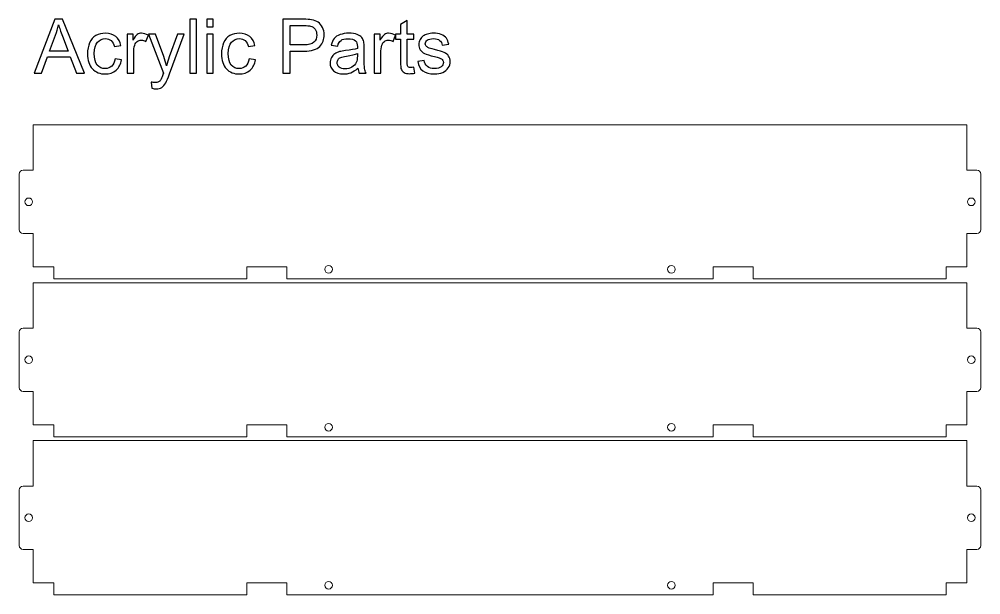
# Model space of a CAD drawing. Header units: centimetres. Extents: x -49.2 to 49.2, y -49.4 to 49.4.
# Drawn here: x 13.82 to 38.95, y -39.37 to -24.32 of the extents above; entities that cross this region are included whole.
import ezdxf

# ---------------------------------------------------------------- set-up
doc = ezdxf.new("R2010")
doc.units = ezdxf.units.CM
doc.header["$MEASUREMENT"] = 0
doc.layers.add('layer 1', color=7, linetype='Continuous')

msp = doc.modelspace()

# ---------------------------------------------------------------- linework, layer by layer
at = {"layer": 'layer 1', "color": 250}
for points, knots in [([(14.20822, -25.72961), (14.20822, -25.72961), (14.74939, -24.3189), (14.74939, -24.3189), (14.74939, -24.3189), (14.74939, -24.3189), (14.95463, -24.3189), (14.95463, -24.3189), (14.95463, -24.3189), (14.95463, -24.3189), (15.52896, -25.72961), (15.52896, -25.72961), (15.52896, -25.72961), (15.52896, -25.72961), (15.3165, -25.72961), (15.3165, -25.72961), (15.3165, -25.72961), (15.3165, -25.72961), (15.1533, -25.30206), (15.1533, -25.30206), (15.1533, -25.30206), (15.1533, -25.30206), (14.55926, -25.30206), (14.55926, -25.30206), (14.55926, -25.30206), (14.55926, -25.30206), (14.40624, -25.72961), (14.40624, -25.72961), (14.40624, -25.72961), (14.40624, -25.72961), (14.20822, -25.72961), (14.20822, -25.72961)], [0, 0, 0, 0, 0.11111111, 0.11111111, 0.11111111, 0.11111111, 0.22222222, 0.22222222, 0.22222222, 0.22222222, 0.33333333, 0.33333333, 0.33333333, 0.33333333, 0.44444444, 0.44444444, 0.44444444, 0.44444444, 0.55555556, 0.55555556, 0.55555556, 0.55555556, 0.66666667, 0.66666667, 0.66666667, 0.66666667, 0.77777778, 0.77777778, 0.77777778, 0.77777778, 1, 1, 1, 1]), ([(18.27781, -25.72961), (18.27781, -25.72961), (18.27781, -24.3189), (18.27781, -24.3189), (18.27781, -24.3189), (18.27781, -24.3189), (18.45119, -24.3189), (18.45119, -24.3189), (18.45119, -24.3189), (18.45119, -24.3189), (18.45119, -25.72961), (18.45119, -25.72961), (18.45119, -25.72961), (18.45119, -25.72961), (18.27781, -25.72961), (18.27781, -25.72961)], [0, 0, 0, 0, 0.2, 0.2, 0.2, 0.2, 0.4, 0.4, 0.4, 0.4, 0.6, 0.6, 0.6, 0.6, 1, 1, 1, 1]), ([(18.71948, -24.51592), (18.71948, -24.51592), (18.71948, -24.3189), (18.71948, -24.3189), (18.71948, -24.3189), (18.71948, -24.3189), (18.89286, -24.3189), (18.89286, -24.3189), (18.89286, -24.3189), (18.89286, -24.3189), (18.89286, -24.51592), (18.89286, -24.51592), (18.89286, -24.51592), (18.89286, -24.51592), (18.71948, -24.51592), (18.71948, -24.51592)], [0, 0, 0, 0, 0.2, 0.2, 0.2, 0.2, 0.4, 0.4, 0.4, 0.4, 0.6, 0.6, 0.6, 0.6, 1, 1, 1, 1]), ([(20.71142, -25.72961), (20.71142, -25.72961), (20.71142, -24.3189), (20.71142, -24.3189), (20.71142, -24.3189), (20.71142, -24.3189), (21.24405, -24.3189), (21.24405, -24.3189), (21.24405, -24.3189), (21.33764, -24.3189), (21.40922, -24.32349), (21.45881, -24.33236), (21.45881, -24.33236), (21.5281, -24.34385), (21.58622, -24.36585), (21.63318, -24.39804), (21.63318, -24.39804), (21.68014, -24.43055), (21.7179, -24.47586), (21.74647, -24.53398), (21.74647, -24.53398), (21.77504, -24.59211), (21.78916, -24.65614), (21.78916, -24.72609), (21.78916, -24.72609), (21.78916, -24.84562), (21.75107, -24.94708), (21.67455, -25.02984), (21.67455, -25.02984), (21.59837, -25.11292), (21.46012, -25.15429), (21.26047, -25.15429), (21.26047, -25.15429), (21.26047, -25.15429), (20.8986, -25.15429), (20.8986, -25.15429), (20.8986, -25.15429), (20.8986, -25.15429), (20.8986, -25.72961), (20.8986, -25.72961), (20.8986, -25.72961), (20.8986, -25.72961), (20.71142, -25.72961), (20.71142, -25.72961)], [0, 0, 0, 0, 0.08333333, 0.08333333, 0.08333333, 0.08333333, 0.16666667, 0.16666667, 0.16666667, 0.16666667, 0.25, 0.25, 0.25, 0.25, 0.33333333, 0.33333333, 0.33333333, 0.33333333, 0.41666667, 0.41666667, 0.41666667, 0.41666667, 0.5, 0.5, 0.5, 0.5, 0.58333333, 0.58333333, 0.58333333, 0.58333333, 0.66666667, 0.66666667, 0.66666667, 0.66666667, 0.75, 0.75, 0.75, 0.75, 0.83333333, 0.83333333, 0.83333333, 0.83333333, 1, 1, 1, 1]), ([(24.13214, -25.57494), (24.13214, -25.57494), (24.15578, -25.72797), (24.15578, -25.72797), (24.15578, -25.72797), (24.10718, -25.73815), (24.06351, -25.7434), (24.02542, -25.7434), (24.02542, -25.7434), (23.9627, -25.7434), (23.9141, -25.73355), (23.87929, -25.71352), (23.87929, -25.71352), (23.84481, -25.69349), (23.82051, -25.66755), (23.80639, -25.63504), (23.80639, -25.63504), (23.79227, -25.60253), (23.78537, -25.53422), (23.78537, -25.43013), (23.78537, -25.43013), (23.78537, -25.43013), (23.78537, -24.84102), (23.78537, -24.84102), (23.78537, -24.84102), (23.78537, -24.84102), (23.6573, -24.84102), (23.6573, -24.84102), (23.6573, -24.84102), (23.6573, -24.84102), (23.6573, -24.70704), (23.6573, -24.70704), (23.6573, -24.70704), (23.6573, -24.70704), (23.78537, -24.70704), (23.78537, -24.70704), (23.78537, -24.70704), (23.78537, -24.70704), (23.78537, -24.45419), (23.78537, -24.45419), (23.78537, -24.45419), (23.78537, -24.45419), (23.95876, -24.35009), (23.95876, -24.35009), (23.95876, -24.35009), (23.95876, -24.35009), (23.95876, -24.70704), (23.95876, -24.70704), (23.95876, -24.70704), (23.95876, -24.70704), (24.13214, -24.70704), (24.13214, -24.70704), (24.13214, -24.70704), (24.13214, -24.70704), (24.13214, -24.84102), (24.13214, -24.84102), (24.13214, -24.84102), (24.13214, -24.84102), (23.95876, -24.84102), (23.95876, -24.84102), (23.95876, -24.84102), (23.95876, -24.84102), (23.95876, -25.43998), (23.95876, -25.43998), (23.95876, -25.43998), (23.95876, -25.48957), (23.96171, -25.52142), (23.96795, -25.53554), (23.96795, -25.53554), (23.97386, -25.54966), (23.98371, -25.56082), (23.9975, -25.56936), (23.9975, -25.56936), (24.0113, -25.57757), (24.031, -25.58184), (24.05661, -25.58184), (24.05661, -25.58184), (24.07566, -25.58184), (24.10094, -25.57954), (24.13214, -25.57494)], [0, 0, 0, 0, 0.04761905, 0.04761905, 0.04761905, 0.04761905, 0.0952381, 0.0952381, 0.0952381, 0.0952381, 0.14285714, 0.14285714, 0.14285714, 0.14285714, 0.19047619, 0.19047619, 0.19047619, 0.19047619, 0.23809524, 0.23809524, 0.23809524, 0.23809524, 0.28571429, 0.28571429, 0.28571429, 0.28571429, 0.33333333, 0.33333333, 0.33333333, 0.33333333, 0.38095238, 0.38095238, 0.38095238, 0.38095238, 0.42857143, 0.42857143, 0.42857143, 0.42857143, 0.47619048, 0.47619048, 0.47619048, 0.47619048, 0.52380952, 0.52380952, 0.52380952, 0.52380952, 0.57142857, 0.57142857, 0.57142857, 0.57142857, 0.61904762, 0.61904762, 0.61904762, 0.61904762, 0.66666667, 0.66666667, 0.66666667, 0.66666667, 0.71428571, 0.71428571, 0.71428571, 0.71428571, 0.76190476, 0.76190476, 0.76190476, 0.76190476, 0.80952381, 0.80952381, 0.80952381, 0.80952381, 0.85714286, 0.85714286, 0.85714286, 0.85714286, 0.9047619, 0.9047619, 0.9047619, 0.9047619, 1, 1, 1, 1]), ([(14.6141, -25.15035), (14.6141, -25.15035), (15.09485, -25.15035), (15.09485, -25.15035), (15.09485, -25.15035), (15.09485, -25.15035), (14.94773, -24.75925), (14.94773, -24.75925), (14.94773, -24.75925), (14.9034, -24.64038), (14.86991, -24.54219), (14.84659, -24.4647), (14.84659, -24.4647), (14.82722, -24.55664), (14.80128, -24.64695), (14.76877, -24.73627), (14.76877, -24.73627), (14.76877, -24.73627), (14.6141, -25.15035), (14.6141, -25.15035)], [0, 0, 0, 0, 0.16666667, 0.16666667, 0.16666667, 0.16666667, 0.33333333, 0.33333333, 0.33333333, 0.33333333, 0.5, 0.5, 0.5, 0.5, 0.66666667, 0.66666667, 0.66666667, 0.66666667, 1, 1, 1, 1]), ([(20.8986, -24.98879), (20.8986, -24.98879), (21.2631, -24.98879), (21.2631, -24.98879), (21.2631, -24.98879), (21.38394, -24.98879), (21.46932, -24.96646), (21.52022, -24.92147), (21.52022, -24.92147), (21.57079, -24.87648), (21.59607, -24.81343), (21.59607, -24.73167), (21.59607, -24.73167), (21.59607, -24.67289), (21.58129, -24.62232), (21.55141, -24.58029), (21.55141, -24.58029), (21.52153, -24.53825), (21.48212, -24.51034), (21.43352, -24.49688), (21.43352, -24.49688), (21.402, -24.48867), (21.34388, -24.4844), (21.25948, -24.4844), (21.25948, -24.4844), (21.25948, -24.4844), (20.8986, -24.4844), (20.8986, -24.4844), (20.8986, -24.4844), (20.8986, -24.4844), (20.8986, -24.98879), (20.8986, -24.98879)], [0, 0, 0, 0, 0.11111111, 0.11111111, 0.11111111, 0.11111111, 0.22222222, 0.22222222, 0.22222222, 0.22222222, 0.33333333, 0.33333333, 0.33333333, 0.33333333, 0.44444444, 0.44444444, 0.44444444, 0.44444444, 0.55555556, 0.55555556, 0.55555556, 0.55555556, 0.66666667, 0.66666667, 0.66666667, 0.66666667, 0.77777778, 0.77777778, 0.77777778, 0.77777778, 1, 1, 1, 1]), ([(16.32331, -25.35526), (16.32331, -25.35526), (16.49275, -25.3789), (16.49275, -25.3789), (16.49275, -25.3789), (16.47403, -25.49548), (16.42675, -25.58644), (16.35024, -25.65244), (16.35024, -25.65244), (16.27372, -25.71845), (16.17948, -25.75128), (16.06816, -25.75128), (16.06816, -25.75128), (15.9286, -25.75128), (15.81629, -25.70564), (15.73157, -25.61435), (15.73157, -25.61435), (15.64652, -25.52306), (15.60416, -25.39237), (15.60416, -25.22227), (15.60416, -25.22227), (15.60416, -25.11193), (15.62255, -25.01572), (15.659, -24.93296), (15.659, -24.93296), (15.69545, -24.85054), (15.75095, -24.78848), (15.82582, -24.74743), (15.82582, -24.74743), (15.90036, -24.70605), (15.98147, -24.68537), (16.06947, -24.68537), (16.06947, -24.68537), (16.18014, -24.68537), (16.2711, -24.71328), (16.34137, -24.76943), (16.34137, -24.76943), (16.41197, -24.82558), (16.45729, -24.90538), (16.47699, -25.00849), (16.47699, -25.00849), (16.47699, -25.00849), (16.30952, -25.0341), (16.30952, -25.0341), (16.30952, -25.0341), (16.29343, -24.96547), (16.26519, -24.91392), (16.22414, -24.87911), (16.22414, -24.87911), (16.18342, -24.84463), (16.13416, -24.82723), (16.07637, -24.82723), (16.07637, -24.82723), (15.98902, -24.82723), (15.91809, -24.85842), (15.86325, -24.92081), (15.86325, -24.92081), (15.80874, -24.98353), (15.78149, -25.08205), (15.78149, -25.21734), (15.78149, -25.21734), (15.78149, -25.3546), (15.80776, -25.4541), (15.8603, -25.51616), (15.8603, -25.51616), (15.91316, -25.57823), (15.9818, -25.60942), (16.06619, -25.60942), (16.06619, -25.60942), (16.13449, -25.60942), (16.1913, -25.58874), (16.23662, -25.54703), (16.23662, -25.54703), (16.28226, -25.50566), (16.31116, -25.44162), (16.32331, -25.35526)], [0, 0, 0, 0, 0.05, 0.05, 0.05, 0.05, 0.1, 0.1, 0.1, 0.1, 0.15, 0.15, 0.15, 0.15, 0.2, 0.2, 0.2, 0.2, 0.25, 0.25, 0.25, 0.25, 0.3, 0.3, 0.3, 0.3, 0.35, 0.35, 0.35, 0.35, 0.4, 0.4, 0.4, 0.4, 0.45, 0.45, 0.45, 0.45, 0.5, 0.5, 0.5, 0.5, 0.55, 0.55, 0.55, 0.55, 0.6, 0.6, 0.6, 0.6, 0.65, 0.65, 0.65, 0.65, 0.7, 0.7, 0.7, 0.7, 0.75, 0.75, 0.75, 0.75, 0.8, 0.8, 0.8, 0.8, 0.85, 0.85, 0.85, 0.85, 0.9, 0.9, 0.9, 0.9, 1, 1, 1, 1]), ([(16.63855, -25.72961), (16.63855, -25.72961), (16.63855, -24.70704), (16.63855, -24.70704), (16.63855, -24.70704), (16.63855, -24.70704), (16.7942, -24.70704), (16.7942, -24.70704), (16.7942, -24.70704), (16.7942, -24.70704), (16.7942, -24.86368), (16.7942, -24.86368), (16.7942, -24.86368), (16.83393, -24.7911), (16.87071, -24.74316), (16.90453, -24.72018), (16.90453, -24.72018), (16.93836, -24.69686), (16.97546, -24.68537), (17.01585, -24.68537), (17.01585, -24.68537), (17.07431, -24.68537), (17.13374, -24.70376), (17.19416, -24.74021), (17.19416, -24.74021), (17.19416, -24.74021), (17.13243, -24.90013), (17.13243, -24.90013), (17.13243, -24.90013), (17.0904, -24.87648), (17.04836, -24.86466), (17.00633, -24.86466), (17.00633, -24.86466), (16.96857, -24.86466), (16.93474, -24.87615), (16.90486, -24.89881), (16.90486, -24.89881), (16.87498, -24.92147), (16.85364, -24.953), (16.84083, -24.99339), (16.84083, -24.99339), (16.82145, -25.05479), (16.81193, -25.12211), (16.81193, -25.19534), (16.81193, -25.19534), (16.81193, -25.19534), (16.81193, -25.72961), (16.81193, -25.72961), (16.81193, -25.72961), (16.81193, -25.72961), (16.63855, -25.72961), (16.63855, -25.72961)], [0, 0, 0, 0, 0.07142857, 0.07142857, 0.07142857, 0.07142857, 0.14285714, 0.14285714, 0.14285714, 0.14285714, 0.21428571, 0.21428571, 0.21428571, 0.21428571, 0.28571429, 0.28571429, 0.28571429, 0.28571429, 0.35714286, 0.35714286, 0.35714286, 0.35714286, 0.42857143, 0.42857143, 0.42857143, 0.42857143, 0.5, 0.5, 0.5, 0.5, 0.57142857, 0.57142857, 0.57142857, 0.57142857, 0.64285714, 0.64285714, 0.64285714, 0.64285714, 0.71428571, 0.71428571, 0.71428571, 0.71428571, 0.78571429, 0.78571429, 0.78571429, 0.78571429, 0.85714286, 0.85714286, 0.85714286, 0.85714286, 1, 1, 1, 1]), ([(17.28874, -26.12268), (17.28874, -26.12268), (17.26903, -25.96243), (17.26903, -25.96243), (17.26903, -25.96243), (17.30713, -25.97261), (17.33996, -25.97786), (17.3682, -25.97786), (17.3682, -25.97786), (17.40695, -25.97786), (17.43782, -25.9713), (17.46081, -25.95849), (17.46081, -25.95849), (17.48412, -25.94568), (17.50317, -25.92762), (17.51794, -25.90464), (17.51794, -25.90464), (17.52878, -25.88723), (17.54651, -25.84421), (17.57081, -25.77525), (17.57081, -25.77525), (17.5741, -25.76573), (17.57902, -25.75161), (17.58625, -25.73289), (17.58625, -25.73289), (17.58625, -25.73289), (17.1981, -24.70704), (17.1981, -24.70704), (17.1981, -24.70704), (17.1981, -24.70704), (17.38331, -24.70704), (17.38331, -24.70704), (17.38331, -24.70704), (17.38331, -24.70704), (17.59676, -25.29746), (17.59676, -25.29746), (17.59676, -25.29746), (17.62467, -25.37201), (17.6493, -25.45082), (17.6713, -25.53357), (17.6713, -25.53357), (17.69133, -25.45574), (17.71497, -25.3789), (17.74256, -25.30337), (17.74256, -25.30337), (17.74256, -25.30337), (17.9606, -24.70704), (17.9606, -24.70704), (17.9606, -24.70704), (17.9606, -24.70704), (18.13365, -24.70704), (18.13365, -24.70704), (18.13365, -24.70704), (18.13365, -24.70704), (17.74715, -25.74734), (17.74715, -25.74734), (17.74715, -25.74734), (17.70545, -25.85932), (17.67294, -25.93616), (17.64962, -25.97852), (17.64962, -25.97852), (17.61876, -26.03533), (17.58329, -26.07703), (17.54356, -26.10363), (17.54356, -26.10363), (17.5035, -26.13023), (17.45588, -26.14337), (17.40071, -26.14337), (17.40071, -26.14337), (17.36722, -26.14337), (17.32978, -26.13647), (17.28874, -26.12268)], [0, 0, 0, 0, 0.05263158, 0.05263158, 0.05263158, 0.05263158, 0.10526316, 0.10526316, 0.10526316, 0.10526316, 0.15789474, 0.15789474, 0.15789474, 0.15789474, 0.21052632, 0.21052632, 0.21052632, 0.21052632, 0.26315789, 0.26315789, 0.26315789, 0.26315789, 0.31578947, 0.31578947, 0.31578947, 0.31578947, 0.36842105, 0.36842105, 0.36842105, 0.36842105, 0.42105263, 0.42105263, 0.42105263, 0.42105263, 0.47368421, 0.47368421, 0.47368421, 0.47368421, 0.52631579, 0.52631579, 0.52631579, 0.52631579, 0.57894737, 0.57894737, 0.57894737, 0.57894737, 0.63157895, 0.63157895, 0.63157895, 0.63157895, 0.68421053, 0.68421053, 0.68421053, 0.68421053, 0.73684211, 0.73684211, 0.73684211, 0.73684211, 0.78947368, 0.78947368, 0.78947368, 0.78947368, 0.84210526, 0.84210526, 0.84210526, 0.84210526, 0.89473684, 0.89473684, 0.89473684, 0.89473684, 1, 1, 1, 1]), ([(18.71948, -25.72961), (18.71948, -25.72961), (18.71948, -24.70704), (18.71948, -24.70704), (18.71948, -24.70704), (18.71948, -24.70704), (18.89286, -24.70704), (18.89286, -24.70704), (18.89286, -24.70704), (18.89286, -24.70704), (18.89286, -25.72961), (18.89286, -25.72961), (18.89286, -25.72961), (18.89286, -25.72961), (18.71948, -25.72961), (18.71948, -25.72961)], [0, 0, 0, 0, 0.2, 0.2, 0.2, 0.2, 0.4, 0.4, 0.4, 0.4, 0.6, 0.6, 0.6, 0.6, 1, 1, 1, 1]), ([(19.82513, -25.35526), (19.82513, -25.35526), (19.99457, -25.3789), (19.99457, -25.3789), (19.99457, -25.3789), (19.97585, -25.49548), (19.92857, -25.58644), (19.85206, -25.65244), (19.85206, -25.65244), (19.77554, -25.71845), (19.6813, -25.75128), (19.56998, -25.75128), (19.56998, -25.75128), (19.43042, -25.75128), (19.31811, -25.70564), (19.23339, -25.61435), (19.23339, -25.61435), (19.14834, -25.52306), (19.10598, -25.39237), (19.10598, -25.22227), (19.10598, -25.22227), (19.10598, -25.11193), (19.12437, -25.01572), (19.16082, -24.93296), (19.16082, -24.93296), (19.19727, -24.85054), (19.25277, -24.78848), (19.32764, -24.74743), (19.32764, -24.74743), (19.40218, -24.70605), (19.48329, -24.68537), (19.57129, -24.68537), (19.57129, -24.68537), (19.68196, -24.68537), (19.77292, -24.71328), (19.84319, -24.76943), (19.84319, -24.76943), (19.91379, -24.82558), (19.95911, -24.90538), (19.97881, -25.00849), (19.97881, -25.00849), (19.97881, -25.00849), (19.81134, -25.0341), (19.81134, -25.0341), (19.81134, -25.0341), (19.79525, -24.96547), (19.76701, -24.91392), (19.72596, -24.87911), (19.72596, -24.87911), (19.68524, -24.84463), (19.63598, -24.82723), (19.57819, -24.82723), (19.57819, -24.82723), (19.49084, -24.82723), (19.41991, -24.85842), (19.36507, -24.92081), (19.36507, -24.92081), (19.31056, -24.98353), (19.28331, -25.08205), (19.28331, -25.21734), (19.28331, -25.21734), (19.28331, -25.3546), (19.30958, -25.4541), (19.36212, -25.51616), (19.36212, -25.51616), (19.41498, -25.57823), (19.48362, -25.60942), (19.56801, -25.60942), (19.56801, -25.60942), (19.63631, -25.60942), (19.69312, -25.58874), (19.73844, -25.54703), (19.73844, -25.54703), (19.78408, -25.50566), (19.81298, -25.44162), (19.82513, -25.35526)], [0, 0, 0, 0, 0.05, 0.05, 0.05, 0.05, 0.1, 0.1, 0.1, 0.1, 0.15, 0.15, 0.15, 0.15, 0.2, 0.2, 0.2, 0.2, 0.25, 0.25, 0.25, 0.25, 0.3, 0.3, 0.3, 0.3, 0.35, 0.35, 0.35, 0.35, 0.4, 0.4, 0.4, 0.4, 0.45, 0.45, 0.45, 0.45, 0.5, 0.5, 0.5, 0.5, 0.55, 0.55, 0.55, 0.55, 0.6, 0.6, 0.6, 0.6, 0.65, 0.65, 0.65, 0.65, 0.7, 0.7, 0.7, 0.7, 0.75, 0.75, 0.75, 0.75, 0.8, 0.8, 0.8, 0.8, 0.85, 0.85, 0.85, 0.85, 0.9, 0.9, 0.9, 0.9, 1, 1, 1, 1]), ([(22.67184, -25.60154), (22.60748, -25.65638), (22.54541, -25.6948), (22.48598, -25.71746), (22.48598, -25.71746), (22.42654, -25.74012), (22.36284, -25.75128), (22.29453, -25.75128), (22.29453, -25.75128), (22.18223, -25.75128), (22.09586, -25.72403), (22.03544, -25.66919), (22.03544, -25.66919), (21.97502, -25.61468), (21.94481, -25.54473), (21.94481, -25.45968), (21.94481, -25.45968), (21.94481, -25.40977), (21.9563, -25.36412), (21.97896, -25.32275), (21.97896, -25.32275), (22.00195, -25.28137), (22.03183, -25.24854), (22.06861, -25.22358), (22.06861, -25.22358), (22.10572, -25.19862), (22.14709, -25.17958), (22.19339, -25.16677), (22.19339, -25.16677), (22.22754, -25.1579), (22.2791, -25.14937), (22.34773, -25.14083), (22.34773, -25.14083), (22.48762, -25.12441), (22.59106, -25.10438), (22.65706, -25.08139), (22.65706, -25.08139), (22.65772, -25.05775), (22.65805, -25.04264), (22.65805, -25.0364), (22.65805, -25.0364), (22.65805, -24.96613), (22.64163, -24.91655), (22.60879, -24.88765), (22.60879, -24.88765), (22.56446, -24.84857), (22.49846, -24.8292), (22.41111, -24.8292), (22.41111, -24.8292), (22.32934, -24.8292), (22.26892, -24.84365), (22.23017, -24.87221), (22.23017, -24.87221), (22.19109, -24.90078), (22.16252, -24.95135), (22.14381, -25.02425), (22.14381, -25.02425), (22.14381, -25.02425), (21.97436, -25.00061), (21.97436, -25.00061), (21.97436, -25.00061), (21.9898, -24.92804), (22.01508, -24.86926), (22.05055, -24.8246), (22.05055, -24.8246), (22.08601, -24.77994), (22.13724, -24.74579), (22.20423, -24.72149), (22.20423, -24.72149), (22.27089, -24.69752), (22.34872, -24.68537), (22.43672, -24.68537), (22.43672, -24.68537), (22.52407, -24.68537), (22.59533, -24.69555), (22.65017, -24.71623), (22.65017, -24.71623), (22.70468, -24.73692), (22.74507, -24.76254), (22.77068, -24.79373), (22.77068, -24.79373), (22.79629, -24.82493), (22.81436, -24.86433), (22.82486, -24.91195), (22.82486, -24.91195), (22.83045, -24.9415), (22.8334, -24.9947), (22.8334, -25.07121), (22.8334, -25.07121), (22.8334, -25.07121), (22.8334, -25.30108), (22.8334, -25.30108), (22.8334, -25.30108), (22.8334, -25.46165), (22.83701, -25.56312), (22.84424, -25.60614), (22.84424, -25.60614), (22.85113, -25.64916), (22.86558, -25.6902), (22.8866, -25.72961), (22.8866, -25.72961), (22.8866, -25.72961), (22.70533, -25.72961), (22.70533, -25.72961), (22.70533, -25.72961), (22.68793, -25.69316), (22.67677, -25.65047), (22.67184, -25.60154)], [0, 0, 0, 0, 0.03571429, 0.03571429, 0.03571429, 0.03571429, 0.07142857, 0.07142857, 0.07142857, 0.07142857, 0.10714286, 0.10714286, 0.10714286, 0.10714286, 0.14285714, 0.14285714, 0.14285714, 0.14285714, 0.17857143, 0.17857143, 0.17857143, 0.17857143, 0.21428571, 0.21428571, 0.21428571, 0.21428571, 0.25, 0.25, 0.25, 0.25, 0.28571429, 0.28571429, 0.28571429, 0.28571429, 0.32142857, 0.32142857, 0.32142857, 0.32142857, 0.35714286, 0.35714286, 0.35714286, 0.35714286, 0.39285714, 0.39285714, 0.39285714, 0.39285714, 0.42857143, 0.42857143, 0.42857143, 0.42857143, 0.46428571, 0.46428571, 0.46428571, 0.46428571, 0.5, 0.5, 0.5, 0.5, 0.53571429, 0.53571429, 0.53571429, 0.53571429, 0.57142857, 0.57142857, 0.57142857, 0.57142857, 0.60714286, 0.60714286, 0.60714286, 0.60714286, 0.64285714, 0.64285714, 0.64285714, 0.64285714, 0.67857143, 0.67857143, 0.67857143, 0.67857143, 0.71428571, 0.71428571, 0.71428571, 0.71428571, 0.75, 0.75, 0.75, 0.75, 0.78571429, 0.78571429, 0.78571429, 0.78571429, 0.82142857, 0.82142857, 0.82142857, 0.82142857, 0.85714286, 0.85714286, 0.85714286, 0.85714286, 0.89285714, 0.89285714, 0.89285714, 0.89285714, 0.92857143, 0.92857143, 0.92857143, 0.92857143, 1, 1, 1, 1]), ([(23.09775, -25.72961), (23.09775, -25.72961), (23.09775, -24.70704), (23.09775, -24.70704), (23.09775, -24.70704), (23.09775, -24.70704), (23.2534, -24.70704), (23.2534, -24.70704), (23.2534, -24.70704), (23.2534, -24.70704), (23.2534, -24.86368), (23.2534, -24.86368), (23.2534, -24.86368), (23.29313, -24.7911), (23.32991, -24.74316), (23.36373, -24.72018), (23.36373, -24.72018), (23.39756, -24.69686), (23.43466, -24.68537), (23.47505, -24.68537), (23.47505, -24.68537), (23.53351, -24.68537), (23.59294, -24.70376), (23.65336, -24.74021), (23.65336, -24.74021), (23.65336, -24.74021), (23.59163, -24.90013), (23.59163, -24.90013), (23.59163, -24.90013), (23.5496, -24.87648), (23.50756, -24.86466), (23.46553, -24.86466), (23.46553, -24.86466), (23.42777, -24.86466), (23.39394, -24.87615), (23.36406, -24.89881), (23.36406, -24.89881), (23.33418, -24.92147), (23.31284, -24.953), (23.30003, -24.99339), (23.30003, -24.99339), (23.28065, -25.05479), (23.27113, -25.12211), (23.27113, -25.19534), (23.27113, -25.19534), (23.27113, -25.19534), (23.27113, -25.72961), (23.27113, -25.72961), (23.27113, -25.72961), (23.27113, -25.72961), (23.09775, -25.72961), (23.09775, -25.72961)], [0, 0, 0, 0, 0.07142857, 0.07142857, 0.07142857, 0.07142857, 0.14285714, 0.14285714, 0.14285714, 0.14285714, 0.21428571, 0.21428571, 0.21428571, 0.21428571, 0.28571429, 0.28571429, 0.28571429, 0.28571429, 0.35714286, 0.35714286, 0.35714286, 0.35714286, 0.42857143, 0.42857143, 0.42857143, 0.42857143, 0.5, 0.5, 0.5, 0.5, 0.57142857, 0.57142857, 0.57142857, 0.57142857, 0.64285714, 0.64285714, 0.64285714, 0.64285714, 0.71428571, 0.71428571, 0.71428571, 0.71428571, 0.78571429, 0.78571429, 0.78571429, 0.78571429, 0.85714286, 0.85714286, 0.85714286, 0.85714286, 1, 1, 1, 1]), ([(24.23427, -25.42422), (24.23427, -25.42422), (24.40568, -25.39663), (24.40568, -25.39663), (24.40568, -25.39663), (24.4152, -25.46527), (24.44213, -25.51781), (24.48613, -25.55458), (24.48613, -25.55458), (24.53014, -25.59103), (24.59187, -25.60942), (24.67068, -25.60942), (24.67068, -25.60942), (24.75048, -25.60942), (24.80959, -25.59333), (24.84834, -25.56082), (24.84834, -25.56082), (24.88676, -25.52864), (24.90613, -25.49055), (24.90613, -25.44688), (24.90613, -25.44688), (24.90613, -25.4078), (24.88873, -25.37693), (24.85425, -25.3546), (24.85425, -25.3546), (24.82995, -25.33917), (24.77084, -25.31979), (24.67692, -25.29582), (24.67692, -25.29582), (24.55017, -25.26397), (24.46249, -25.23639), (24.41323, -25.21307), (24.41323, -25.21307), (24.36431, -25.18943), (24.3272, -25.15725), (24.30191, -25.11587), (24.30191, -25.11587), (24.27663, -25.07482), (24.26382, -25.02918), (24.26382, -24.97927), (24.26382, -24.97927), (24.26382, -24.93362), (24.27433, -24.89159), (24.29502, -24.85284), (24.29502, -24.85284), (24.31603, -24.81409), (24.34428, -24.78191), (24.38007, -24.7563), (24.38007, -24.7563), (24.407, -24.73659), (24.44377, -24.71985), (24.49008, -24.70605), (24.49008, -24.70605), (24.5367, -24.69226), (24.58629, -24.68537), (24.63949, -24.68537), (24.63949, -24.68537), (24.71961, -24.68537), (24.78988, -24.69686), (24.85031, -24.72018), (24.85031, -24.72018), (24.91106, -24.74316), (24.95572, -24.77469), (24.98461, -24.81409), (24.98461, -24.81409), (25.01318, -24.85383), (25.03321, -24.90669), (25.04405, -24.97303), (25.04405, -24.97303), (25.04405, -24.97303), (24.87461, -24.99667), (24.87461, -24.99667), (24.87461, -24.99667), (24.86705, -24.94347), (24.84472, -24.90177), (24.80795, -24.87189), (24.80795, -24.87189), (24.77117, -24.842), (24.71928, -24.82723), (24.65197, -24.82723), (24.65197, -24.82723), (24.57283, -24.82723), (24.51602, -24.84036), (24.48219, -24.86663), (24.48219, -24.86663), (24.44837, -24.8929), (24.4313, -24.92377), (24.4313, -24.95891), (24.4313, -24.95891), (24.4313, -24.98124), (24.43819, -25.0016), (24.45231, -25.01966), (24.45231, -25.01966), (24.46643, -25.03805), (24.48843, -25.05348), (24.51864, -25.06563), (24.51864, -25.06563), (24.53605, -25.0722), (24.58662, -25.08697), (24.67134, -25.10996), (24.67134, -25.10996), (24.7935, -25.14247), (24.87888, -25.1694), (24.92748, -25.19008), (24.92748, -25.19008), (24.97608, -25.21077), (25.01417, -25.24131), (25.04175, -25.28072), (25.04175, -25.28072), (25.06966, -25.32045), (25.08345, -25.36971), (25.08345, -25.42882), (25.08345, -25.42882), (25.08345, -25.48628), (25.06671, -25.54046), (25.03288, -25.59136), (25.03288, -25.59136), (24.99906, -25.64226), (24.95046, -25.68167), (24.88708, -25.70958), (24.88708, -25.70958), (24.82338, -25.73749), (24.75146, -25.75128), (24.67134, -25.75128), (24.67134, -25.75128), (24.53868, -25.75128), (24.43721, -25.7237), (24.36759, -25.66886), (24.36759, -25.66886), (24.29797, -25.61369), (24.25364, -25.53225), (24.23427, -25.42422)], [0, 0, 0, 0, 0.02941176, 0.02941176, 0.02941176, 0.02941176, 0.05882353, 0.05882353, 0.05882353, 0.05882353, 0.08823529, 0.08823529, 0.08823529, 0.08823529, 0.11764706, 0.11764706, 0.11764706, 0.11764706, 0.14705882, 0.14705882, 0.14705882, 0.14705882, 0.17647059, 0.17647059, 0.17647059, 0.17647059, 0.20588235, 0.20588235, 0.20588235, 0.20588235, 0.23529412, 0.23529412, 0.23529412, 0.23529412, 0.26470588, 0.26470588, 0.26470588, 0.26470588, 0.29411765, 0.29411765, 0.29411765, 0.29411765, 0.32352941, 0.32352941, 0.32352941, 0.32352941, 0.35294118, 0.35294118, 0.35294118, 0.35294118, 0.38235294, 0.38235294, 0.38235294, 0.38235294, 0.41176471, 0.41176471, 0.41176471, 0.41176471, 0.44117647, 0.44117647, 0.44117647, 0.44117647, 0.47058824, 0.47058824, 0.47058824, 0.47058824, 0.5, 0.5, 0.5, 0.5, 0.52941176, 0.52941176, 0.52941176, 0.52941176, 0.55882353, 0.55882353, 0.55882353, 0.55882353, 0.58823529, 0.58823529, 0.58823529, 0.58823529, 0.61764706, 0.61764706, 0.61764706, 0.61764706, 0.64705882, 0.64705882, 0.64705882, 0.64705882, 0.67647059, 0.67647059, 0.67647059, 0.67647059, 0.70588235, 0.70588235, 0.70588235, 0.70588235, 0.73529412, 0.73529412, 0.73529412, 0.73529412, 0.76470588, 0.76470588, 0.76470588, 0.76470588, 0.79411765, 0.79411765, 0.79411765, 0.79411765, 0.82352941, 0.82352941, 0.82352941, 0.82352941, 0.85294118, 0.85294118, 0.85294118, 0.85294118, 0.88235294, 0.88235294, 0.88235294, 0.88235294, 0.91176471, 0.91176471, 0.91176471, 0.91176471, 0.94117647, 0.94117647, 0.94117647, 0.94117647, 1, 1, 1, 1]), ([(22.65805, -25.21734), (22.595, -25.24295), (22.50043, -25.26463), (22.37433, -25.28236), (22.37433, -25.28236), (22.30274, -25.29254), (22.25217, -25.30403), (22.22262, -25.31684), (22.22262, -25.31684), (22.19306, -25.32965), (22.17041, -25.34836), (22.15432, -25.37266), (22.15432, -25.37266), (22.13822, -25.39729), (22.13002, -25.42455), (22.13002, -25.45476), (22.13002, -25.45476), (22.13002, -25.5004), (22.14742, -25.53882), (22.18256, -25.56936), (22.18256, -25.56936), (22.21769, -25.5999), (22.26892, -25.61533), (22.33624, -25.61533), (22.33624, -25.61533), (22.4029, -25.61533), (22.46233, -25.60089), (22.51455, -25.57166), (22.51455, -25.57166), (22.56643, -25.54276), (22.60485, -25.50303), (22.62915, -25.45279), (22.62915, -25.45279), (22.64787, -25.41371), (22.65706, -25.35624), (22.65706, -25.28039), (22.65706, -25.28039), (22.65706, -25.28039), (22.65805, -25.21734), (22.65805, -25.21734)], [0, 0, 0, 0, 0.09090909, 0.09090909, 0.09090909, 0.09090909, 0.18181818, 0.18181818, 0.18181818, 0.18181818, 0.27272727, 0.27272727, 0.27272727, 0.27272727, 0.36363636, 0.36363636, 0.36363636, 0.36363636, 0.45454545, 0.45454545, 0.45454545, 0.45454545, 0.54545455, 0.54545455, 0.54545455, 0.54545455, 0.63636364, 0.63636364, 0.63636364, 0.63636364, 0.72727273, 0.72727273, 0.72727273, 0.72727273, 0.81818182, 0.81818182, 0.81818182, 0.81818182, 1, 1, 1, 1])]:
    msp.add_open_spline(points, degree=3, knots=knots, dxfattribs=at)
at = {"layer": 'layer 1', "color": 142, "lineweight": 0}
for points, knots in [([(38.58497, -30.79398), (38.58497, -30.79398), (38.58497, -29.92148), (38.58497, -29.92148), (38.58497, -29.92148), (38.58497, -29.92148), (38.84997, -29.92148), (38.84997, -29.92148), (38.84997, -29.92148), (38.90505, -29.92148), (38.94997, -29.87656), (38.94997, -29.82148), (38.94997, -29.82148), (38.94997, -29.82148), (38.94997, -28.36648), (38.94997, -28.36648), (38.94997, -28.36648), (38.94997, -28.3114), (38.90505, -28.26648), (38.84997, -28.26648), (38.84997, -28.26648), (38.84997, -28.26648), (38.58497, -28.26648), (38.58497, -28.26648), (38.58497, -28.26648), (38.58497, -28.26648), (38.58497, -27.07898), (38.58497, -27.07898), (38.58497, -27.07898), (30.45164, -27.07898), (22.3183, -27.07898), (14.18497, -27.07898), (14.18497, -27.07898), (14.18497, -27.07898), (14.18497, -28.26648), (14.18497, -28.26648), (14.18497, -28.26648), (14.18497, -28.26648), (13.91997, -28.26648), (13.91997, -28.26648), (13.91997, -28.26648), (13.86489, -28.26648), (13.81997, -28.3114), (13.81997, -28.36648), (13.81997, -28.36648), (13.81997, -28.36648), (13.81997, -29.82148), (13.81997, -29.82148), (13.81997, -29.82148), (13.81997, -29.87656), (13.86489, -29.92148), (13.91997, -29.92148), (13.91997, -29.92148), (13.91997, -29.92148), (14.18497, -29.92148), (14.18497, -29.92148), (14.18497, -29.92148), (14.18497, -29.92148), (14.18497, -30.79398), (14.18497, -30.79398), (14.18497, -30.79398), (14.18497, -30.79398), (14.72268, -30.79398), (14.72268, -30.79398), (14.72268, -30.79398), (14.72268, -30.79398), (14.72268, -31.10898), (14.72268, -31.10898), (14.72268, -31.10898), (16.90067, -31.10898), (18.0304, -31.10898), (19.76976, -31.10898), (19.76976, -31.10898), (19.76976, -31.10898), (19.76976, -30.79398), (19.76976, -30.79398), (19.76976, -30.79398), (19.76976, -30.79398), (20.81518, -30.79398), (20.81518, -30.79398), (20.81518, -30.79398), (20.81518, -30.79398), (20.81518, -31.10898), (20.81518, -31.10898), (20.81518, -31.10898), (24.79808, -31.10898), (27.97186, -31.10898), (31.95476, -31.10898), (31.95476, -31.10898), (31.95476, -31.10898), (31.95476, -30.79398), (31.95476, -30.79398), (31.95476, -30.79398), (31.95476, -30.79398), (33.00018, -30.79398), (33.00018, -30.79398), (33.00018, -30.79398), (33.00018, -30.79398), (33.00018, -31.10898), (33.00018, -31.10898), (33.00018, -31.10898), (34.73954, -31.10898), (35.86927, -31.10898), (38.04726, -31.10898), (38.04726, -31.10898), (38.04726, -31.10898), (38.04726, -30.79398), (38.04726, -30.79398), (38.04726, -30.79398), (38.04726, -30.79398), (38.58497, -30.79398), (38.58497, -30.79398)], [0, 0, 0, 0, 0.03448276, 0.03448276, 0.03448276, 0.03448276, 0.06896552, 0.06896552, 0.06896552, 0.06896552, 0.10344828, 0.10344828, 0.10344828, 0.10344828, 0.13793103, 0.13793103, 0.13793103, 0.13793103, 0.17241379, 0.17241379, 0.17241379, 0.17241379, 0.20689655, 0.20689655, 0.20689655, 0.20689655, 0.24137931, 0.24137931, 0.24137931, 0.24137931, 0.27586207, 0.27586207, 0.27586207, 0.27586207, 0.31034483, 0.31034483, 0.31034483, 0.31034483, 0.34482759, 0.34482759, 0.34482759, 0.34482759, 0.37931034, 0.37931034, 0.37931034, 0.37931034, 0.4137931, 0.4137931, 0.4137931, 0.4137931, 0.44827586, 0.44827586, 0.44827586, 0.44827586, 0.48275862, 0.48275862, 0.48275862, 0.48275862, 0.51724138, 0.51724138, 0.51724138, 0.51724138, 0.55172414, 0.55172414, 0.55172414, 0.55172414, 0.5862069, 0.5862069, 0.5862069, 0.5862069, 0.62068966, 0.62068966, 0.62068966, 0.62068966, 0.65517241, 0.65517241, 0.65517241, 0.65517241, 0.68965517, 0.68965517, 0.68965517, 0.68965517, 0.72413793, 0.72413793, 0.72413793, 0.72413793, 0.75862069, 0.75862069, 0.75862069, 0.75862069, 0.79310345, 0.79310345, 0.79310345, 0.79310345, 0.82758621, 0.82758621, 0.82758621, 0.82758621, 0.86206897, 0.86206897, 0.86206897, 0.86206897, 0.89655172, 0.89655172, 0.89655172, 0.89655172, 0.93103448, 0.93103448, 0.93103448, 0.93103448, 1, 1, 1, 1]), ([(14.06997, -28.99398), (14.01474, -28.99398), (13.96997, -29.03875), (13.96997, -29.09398), (13.96997, -29.09398), (13.96997, -29.14921), (14.01474, -29.19398), (14.06997, -29.19398), (14.06997, -29.19398), (14.1252, -29.19398), (14.16997, -29.14921), (14.16997, -29.09398), (14.16997, -29.09398), (14.16997, -29.03875), (14.1252, -28.99398), (14.06997, -28.99398)], [0, 0, 0, 0, 0.2, 0.2, 0.2, 0.2, 0.4, 0.4, 0.4, 0.4, 0.6, 0.6, 0.6, 0.6, 1, 1, 1, 1]), ([(38.69997, -28.99398), (38.64474, -28.99398), (38.59997, -29.03875), (38.59997, -29.09398), (38.59997, -29.09398), (38.59997, -29.14921), (38.64474, -29.19398), (38.69997, -29.19398), (38.69997, -29.19398), (38.7552, -29.19398), (38.79997, -29.14921), (38.79997, -29.09398), (38.79997, -29.09398), (38.79997, -29.03875), (38.7552, -28.99398), (38.69997, -28.99398)], [0, 0, 0, 0, 0.2, 0.2, 0.2, 0.2, 0.4, 0.4, 0.4, 0.4, 0.6, 0.6, 0.6, 0.6, 1, 1, 1, 1]), ([(21.90518, -30.75898), (21.84995, -30.75898), (21.80518, -30.80375), (21.80518, -30.85898), (21.80518, -30.85898), (21.80518, -30.91421), (21.84995, -30.95898), (21.90518, -30.95898), (21.90518, -30.95898), (21.96041, -30.95898), (22.00518, -30.91421), (22.00518, -30.85898), (22.00518, -30.85898), (22.00518, -30.80375), (21.96041, -30.75898), (21.90518, -30.75898)], [0, 0, 0, 0, 0.2, 0.2, 0.2, 0.2, 0.4, 0.4, 0.4, 0.4, 0.6, 0.6, 0.6, 0.6, 1, 1, 1, 1]), ([(30.86476, -30.75898), (30.80953, -30.75898), (30.76476, -30.80375), (30.76476, -30.85898), (30.76476, -30.85898), (30.76476, -30.91421), (30.80953, -30.95898), (30.86476, -30.95898), (30.86476, -30.95898), (30.91999, -30.95898), (30.96476, -30.91421), (30.96476, -30.85898), (30.96476, -30.85898), (30.96476, -30.80375), (30.91999, -30.75898), (30.86476, -30.75898)], [0, 0, 0, 0, 0.2, 0.2, 0.2, 0.2, 0.4, 0.4, 0.4, 0.4, 0.6, 0.6, 0.6, 0.6, 1, 1, 1, 1]), ([(38.58497, -34.92398), (38.58497, -34.92398), (38.58497, -34.05148), (38.58497, -34.05148), (38.58497, -34.05148), (38.58497, -34.05148), (38.84997, -34.05148), (38.84997, -34.05148), (38.84997, -34.05148), (38.90505, -34.05148), (38.94997, -34.00656), (38.94997, -33.95148), (38.94997, -33.95148), (38.94997, -33.95148), (38.94997, -32.49648), (38.94997, -32.49648), (38.94997, -32.49648), (38.94997, -32.4414), (38.90505, -32.39648), (38.84997, -32.39648), (38.84997, -32.39648), (38.84997, -32.39648), (38.58497, -32.39648), (38.58497, -32.39648), (38.58497, -32.39648), (38.58497, -32.39648), (38.58497, -31.20898), (38.58497, -31.20898), (38.58497, -31.20898), (30.45164, -31.20898), (22.3183, -31.20898), (14.18497, -31.20898), (14.18497, -31.20898), (14.18497, -31.20898), (14.18497, -32.39648), (14.18497, -32.39648), (14.18497, -32.39648), (14.18497, -32.39648), (13.91997, -32.39648), (13.91997, -32.39648), (13.91997, -32.39648), (13.86489, -32.39648), (13.81997, -32.4414), (13.81997, -32.49648), (13.81997, -32.49648), (13.81997, -32.49648), (13.81997, -33.95148), (13.81997, -33.95148), (13.81997, -33.95148), (13.81997, -34.00656), (13.86489, -34.05148), (13.91997, -34.05148), (13.91997, -34.05148), (13.91997, -34.05148), (14.18497, -34.05148), (14.18497, -34.05148), (14.18497, -34.05148), (14.18497, -34.05148), (14.18497, -34.92398), (14.18497, -34.92398), (14.18497, -34.92398), (14.18497, -34.92398), (14.72268, -34.92398), (14.72268, -34.92398), (14.72268, -34.92398), (14.72268, -34.92398), (14.72268, -35.23898), (14.72268, -35.23898), (14.72268, -35.23898), (16.90067, -35.23898), (18.0304, -35.23898), (19.76976, -35.23898), (19.76976, -35.23898), (19.76976, -35.23898), (19.76976, -34.92398), (19.76976, -34.92398), (19.76976, -34.92398), (19.76976, -34.92398), (20.81518, -34.92398), (20.81518, -34.92398), (20.81518, -34.92398), (20.81518, -34.92398), (20.81518, -35.23898), (20.81518, -35.23898), (20.81518, -35.23898), (24.79808, -35.23898), (27.97186, -35.23898), (31.95476, -35.23898), (31.95476, -35.23898), (31.95476, -35.23898), (31.95476, -34.92398), (31.95476, -34.92398), (31.95476, -34.92398), (31.95476, -34.92398), (33.00018, -34.92398), (33.00018, -34.92398), (33.00018, -34.92398), (33.00018, -34.92398), (33.00018, -35.23898), (33.00018, -35.23898), (33.00018, -35.23898), (34.73954, -35.23898), (35.86927, -35.23898), (38.04726, -35.23898), (38.04726, -35.23898), (38.04726, -35.23898), (38.04726, -34.92398), (38.04726, -34.92398), (38.04726, -34.92398), (38.04726, -34.92398), (38.58497, -34.92398), (38.58497, -34.92398)], [0, 0, 0, 0, 0.03448276, 0.03448276, 0.03448276, 0.03448276, 0.06896552, 0.06896552, 0.06896552, 0.06896552, 0.10344828, 0.10344828, 0.10344828, 0.10344828, 0.13793103, 0.13793103, 0.13793103, 0.13793103, 0.17241379, 0.17241379, 0.17241379, 0.17241379, 0.20689655, 0.20689655, 0.20689655, 0.20689655, 0.24137931, 0.24137931, 0.24137931, 0.24137931, 0.27586207, 0.27586207, 0.27586207, 0.27586207, 0.31034483, 0.31034483, 0.31034483, 0.31034483, 0.34482759, 0.34482759, 0.34482759, 0.34482759, 0.37931034, 0.37931034, 0.37931034, 0.37931034, 0.4137931, 0.4137931, 0.4137931, 0.4137931, 0.44827586, 0.44827586, 0.44827586, 0.44827586, 0.48275862, 0.48275862, 0.48275862, 0.48275862, 0.51724138, 0.51724138, 0.51724138, 0.51724138, 0.55172414, 0.55172414, 0.55172414, 0.55172414, 0.5862069, 0.5862069, 0.5862069, 0.5862069, 0.62068966, 0.62068966, 0.62068966, 0.62068966, 0.65517241, 0.65517241, 0.65517241, 0.65517241, 0.68965517, 0.68965517, 0.68965517, 0.68965517, 0.72413793, 0.72413793, 0.72413793, 0.72413793, 0.75862069, 0.75862069, 0.75862069, 0.75862069, 0.79310345, 0.79310345, 0.79310345, 0.79310345, 0.82758621, 0.82758621, 0.82758621, 0.82758621, 0.86206897, 0.86206897, 0.86206897, 0.86206897, 0.89655172, 0.89655172, 0.89655172, 0.89655172, 0.93103448, 0.93103448, 0.93103448, 0.93103448, 1, 1, 1, 1]), ([(14.06997, -33.12398), (14.01474, -33.12398), (13.96997, -33.16875), (13.96997, -33.22398), (13.96997, -33.22398), (13.96997, -33.27921), (14.01474, -33.32398), (14.06997, -33.32398), (14.06997, -33.32398), (14.1252, -33.32398), (14.16997, -33.27921), (14.16997, -33.22398), (14.16997, -33.22398), (14.16997, -33.16875), (14.1252, -33.12398), (14.06997, -33.12398)], [0, 0, 0, 0, 0.2, 0.2, 0.2, 0.2, 0.4, 0.4, 0.4, 0.4, 0.6, 0.6, 0.6, 0.6, 1, 1, 1, 1]), ([(38.69997, -33.12398), (38.64474, -33.12398), (38.59997, -33.16875), (38.59997, -33.22398), (38.59997, -33.22398), (38.59997, -33.27921), (38.64474, -33.32398), (38.69997, -33.32398), (38.69997, -33.32398), (38.7552, -33.32398), (38.79997, -33.27921), (38.79997, -33.22398), (38.79997, -33.22398), (38.79997, -33.16875), (38.7552, -33.12398), (38.69997, -33.12398)], [0, 0, 0, 0, 0.2, 0.2, 0.2, 0.2, 0.4, 0.4, 0.4, 0.4, 0.6, 0.6, 0.6, 0.6, 1, 1, 1, 1]), ([(21.90518, -34.88898), (21.84995, -34.88898), (21.80518, -34.93375), (21.80518, -34.98898), (21.80518, -34.98898), (21.80518, -35.04421), (21.84995, -35.08898), (21.90518, -35.08898), (21.90518, -35.08898), (21.96041, -35.08898), (22.00518, -35.04421), (22.00518, -34.98898), (22.00518, -34.98898), (22.00518, -34.93375), (21.96041, -34.88898), (21.90518, -34.88898)], [0, 0, 0, 0, 0.2, 0.2, 0.2, 0.2, 0.4, 0.4, 0.4, 0.4, 0.6, 0.6, 0.6, 0.6, 1, 1, 1, 1]), ([(30.86476, -34.88898), (30.80953, -34.88898), (30.76476, -34.93375), (30.76476, -34.98898), (30.76476, -34.98898), (30.76476, -35.04421), (30.80953, -35.08898), (30.86476, -35.08898), (30.86476, -35.08898), (30.91999, -35.08898), (30.96476, -35.04421), (30.96476, -34.98898), (30.96476, -34.98898), (30.96476, -34.93375), (30.91999, -34.88898), (30.86476, -34.88898)], [0, 0, 0, 0, 0.2, 0.2, 0.2, 0.2, 0.4, 0.4, 0.4, 0.4, 0.6, 0.6, 0.6, 0.6, 1, 1, 1, 1]), ([(38.58497, -39.05398), (38.58497, -39.05398), (38.58497, -38.18148), (38.58497, -38.18148), (38.58497, -38.18148), (38.58497, -38.18148), (38.84997, -38.18148), (38.84997, -38.18148), (38.84997, -38.18148), (38.90505, -38.18148), (38.94997, -38.13656), (38.94997, -38.08148), (38.94997, -38.08148), (38.94997, -38.08148), (38.94997, -36.62648), (38.94997, -36.62648), (38.94997, -36.62648), (38.94997, -36.5714), (38.90505, -36.52648), (38.84997, -36.52648), (38.84997, -36.52648), (38.84997, -36.52648), (38.58497, -36.52648), (38.58497, -36.52648), (38.58497, -36.52648), (38.58497, -36.52648), (38.58497, -35.33898), (38.58497, -35.33898), (38.58497, -35.33898), (30.45164, -35.33898), (22.3183, -35.33898), (14.18497, -35.33898), (14.18497, -35.33898), (14.18497, -35.33898), (14.18497, -36.52648), (14.18497, -36.52648), (14.18497, -36.52648), (14.18497, -36.52648), (13.91997, -36.52648), (13.91997, -36.52648), (13.91997, -36.52648), (13.86489, -36.52648), (13.81997, -36.5714), (13.81997, -36.62648), (13.81997, -36.62648), (13.81997, -36.62648), (13.81997, -38.08148), (13.81997, -38.08148), (13.81997, -38.08148), (13.81997, -38.13656), (13.86489, -38.18148), (13.91997, -38.18148), (13.91997, -38.18148), (13.91997, -38.18148), (14.18497, -38.18148), (14.18497, -38.18148), (14.18497, -38.18148), (14.18497, -38.18148), (14.18497, -39.05398), (14.18497, -39.05398), (14.18497, -39.05398), (14.18497, -39.05398), (14.72268, -39.05398), (14.72268, -39.05398), (14.72268, -39.05398), (14.72268, -39.05398), (14.72268, -39.36898), (14.72268, -39.36898), (14.72268, -39.36898), (16.90067, -39.36898), (18.0304, -39.36898), (19.76976, -39.36898), (19.76976, -39.36898), (19.76976, -39.36898), (19.76976, -39.05398), (19.76976, -39.05398), (19.76976, -39.05398), (19.76976, -39.05398), (20.81518, -39.05398), (20.81518, -39.05398), (20.81518, -39.05398), (20.81518, -39.05398), (20.81518, -39.36898), (20.81518, -39.36898), (20.81518, -39.36898), (24.79808, -39.36898), (27.97186, -39.36898), (31.95476, -39.36898), (31.95476, -39.36898), (31.95476, -39.36898), (31.95476, -39.05398), (31.95476, -39.05398), (31.95476, -39.05398), (31.95476, -39.05398), (33.00018, -39.05398), (33.00018, -39.05398), (33.00018, -39.05398), (33.00018, -39.05398), (33.00018, -39.36898), (33.00018, -39.36898), (33.00018, -39.36898), (34.73954, -39.36898), (35.86927, -39.36898), (38.04726, -39.36898), (38.04726, -39.36898), (38.04726, -39.36898), (38.04726, -39.05398), (38.04726, -39.05398), (38.04726, -39.05398), (38.04726, -39.05398), (38.58497, -39.05398), (38.58497, -39.05398)], [0, 0, 0, 0, 0.03448276, 0.03448276, 0.03448276, 0.03448276, 0.06896552, 0.06896552, 0.06896552, 0.06896552, 0.10344828, 0.10344828, 0.10344828, 0.10344828, 0.13793103, 0.13793103, 0.13793103, 0.13793103, 0.17241379, 0.17241379, 0.17241379, 0.17241379, 0.20689655, 0.20689655, 0.20689655, 0.20689655, 0.24137931, 0.24137931, 0.24137931, 0.24137931, 0.27586207, 0.27586207, 0.27586207, 0.27586207, 0.31034483, 0.31034483, 0.31034483, 0.31034483, 0.34482759, 0.34482759, 0.34482759, 0.34482759, 0.37931034, 0.37931034, 0.37931034, 0.37931034, 0.4137931, 0.4137931, 0.4137931, 0.4137931, 0.44827586, 0.44827586, 0.44827586, 0.44827586, 0.48275862, 0.48275862, 0.48275862, 0.48275862, 0.51724138, 0.51724138, 0.51724138, 0.51724138, 0.55172414, 0.55172414, 0.55172414, 0.55172414, 0.5862069, 0.5862069, 0.5862069, 0.5862069, 0.62068966, 0.62068966, 0.62068966, 0.62068966, 0.65517241, 0.65517241, 0.65517241, 0.65517241, 0.68965517, 0.68965517, 0.68965517, 0.68965517, 0.72413793, 0.72413793, 0.72413793, 0.72413793, 0.75862069, 0.75862069, 0.75862069, 0.75862069, 0.79310345, 0.79310345, 0.79310345, 0.79310345, 0.82758621, 0.82758621, 0.82758621, 0.82758621, 0.86206897, 0.86206897, 0.86206897, 0.86206897, 0.89655172, 0.89655172, 0.89655172, 0.89655172, 0.93103448, 0.93103448, 0.93103448, 0.93103448, 1, 1, 1, 1]), ([(14.06997, -37.25398), (14.01474, -37.25398), (13.96997, -37.29875), (13.96997, -37.35398), (13.96997, -37.35398), (13.96997, -37.40921), (14.01474, -37.45398), (14.06997, -37.45398), (14.06997, -37.45398), (14.1252, -37.45398), (14.16997, -37.40921), (14.16997, -37.35398), (14.16997, -37.35398), (14.16997, -37.29875), (14.1252, -37.25398), (14.06997, -37.25398)], [0, 0, 0, 0, 0.2, 0.2, 0.2, 0.2, 0.4, 0.4, 0.4, 0.4, 0.6, 0.6, 0.6, 0.6, 1, 1, 1, 1]), ([(38.69997, -37.25398), (38.64474, -37.25398), (38.59997, -37.29875), (38.59997, -37.35398), (38.59997, -37.35398), (38.59997, -37.40921), (38.64474, -37.45398), (38.69997, -37.45398), (38.69997, -37.45398), (38.7552, -37.45398), (38.79997, -37.40921), (38.79997, -37.35398), (38.79997, -37.35398), (38.79997, -37.29875), (38.7552, -37.25398), (38.69997, -37.25398)], [0, 0, 0, 0, 0.2, 0.2, 0.2, 0.2, 0.4, 0.4, 0.4, 0.4, 0.6, 0.6, 0.6, 0.6, 1, 1, 1, 1]), ([(21.90518, -39.01898), (21.84995, -39.01898), (21.80518, -39.06375), (21.80518, -39.11898), (21.80518, -39.11898), (21.80518, -39.17421), (21.84995, -39.21898), (21.90518, -39.21898), (21.90518, -39.21898), (21.96041, -39.21898), (22.00518, -39.17421), (22.00518, -39.11898), (22.00518, -39.11898), (22.00518, -39.06375), (21.96041, -39.01898), (21.90518, -39.01898)], [0, 0, 0, 0, 0.2, 0.2, 0.2, 0.2, 0.4, 0.4, 0.4, 0.4, 0.6, 0.6, 0.6, 0.6, 1, 1, 1, 1]), ([(30.86476, -39.01898), (30.80953, -39.01898), (30.76476, -39.06375), (30.76476, -39.11898), (30.76476, -39.11898), (30.76476, -39.17421), (30.80953, -39.21898), (30.86476, -39.21898), (30.86476, -39.21898), (30.91999, -39.21898), (30.96476, -39.17421), (30.96476, -39.11898), (30.96476, -39.11898), (30.96476, -39.06375), (30.91999, -39.01898), (30.86476, -39.01898)], [0, 0, 0, 0, 0.2, 0.2, 0.2, 0.2, 0.4, 0.4, 0.4, 0.4, 0.6, 0.6, 0.6, 0.6, 1, 1, 1, 1])]:
    msp.add_open_spline(points, degree=3, knots=knots, dxfattribs=at)

doc.saveas('drawing.dxf')
